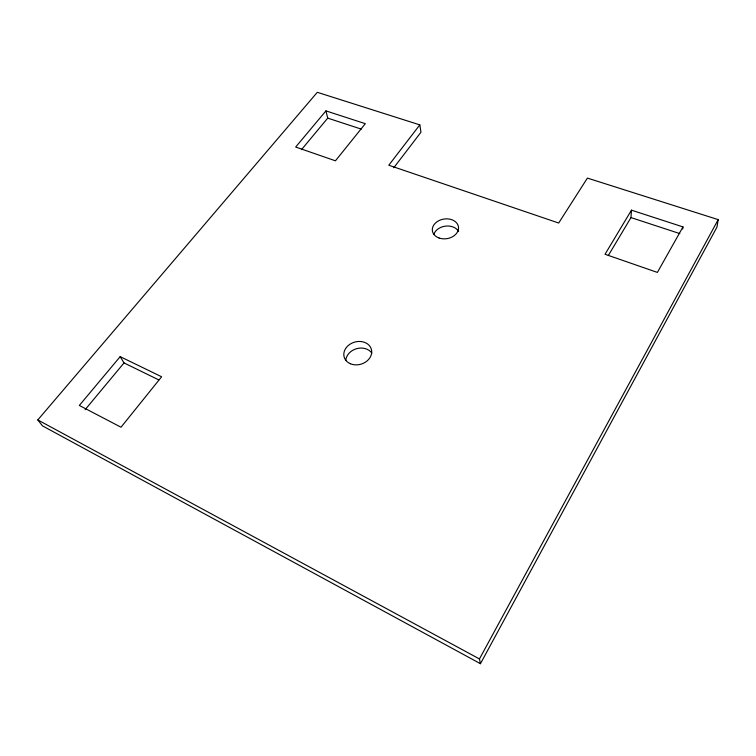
<?xml version="1.0" encoding="UTF-8"?>
<svg xmlns="http://www.w3.org/2000/svg" width="756" height="756" viewBox="0 0 756 756"><rect width="100%" height="100%" fill="white"/><g stroke="black" fill="none" stroke-linecap="round" stroke-linejoin="round"><path stroke-width="1.13" d="M608.325 255.509L630.976 217.586L631.468 210.168L682.98 226.904L682.706 229.03M419.816 124.872L388.782 165.224L558.684 223.029L587.403 178.095L718.2 219.627L716.953 227.121L480.457 663.692L42.468 425.855L37.8 419.93L317.303 92.308L419.816 124.872L420.969 132.206L393.781 167.756M480.457 663.692L479.455 658.948L718.2 219.627M682.98 226.904L657.389 272.415L605.036 254.262L631.468 210.168M85.107 409.695L124.022 362.927L120.185 356.643L79.323 405.452L121.017 427.216L161.623 376.771L120.185 356.643M301.502 149.65L327.735 118.116L325.94 110.886L365.318 123.682L335.437 160.811L295.681 147.033L325.94 110.886M327.735 118.116L361.274 129.115M630.976 217.586L679.814 233.604M124.022 362.927L158.845 379.928M37.8 419.93L479.455 658.948M433.868 234.284A13.088 9.894 -9 0 1 445.738 226.091A13.088 9.894 -9 0 1 458.608 231.591M345.804 360.47A14.033 11.444 -16.2 0 1 356.558 348.696A14.033 11.444 -16.2 0 1 371.829 353.099M439.066 238.008A13.192 9.922 -9 0 0 458.542 227.773A13.192 9.922 -9 0 0 438.66 220.761A13.192 9.922 -9 0 0 439.066 238.008M350.406 363.749A14.156 11.491 -16.2 0 0 371.716 352.201A14.156 11.491 -16.2 0 0 351.143 343.526A14.156 11.491 -16.2 0 0 350.406 363.749"/></g></svg>
